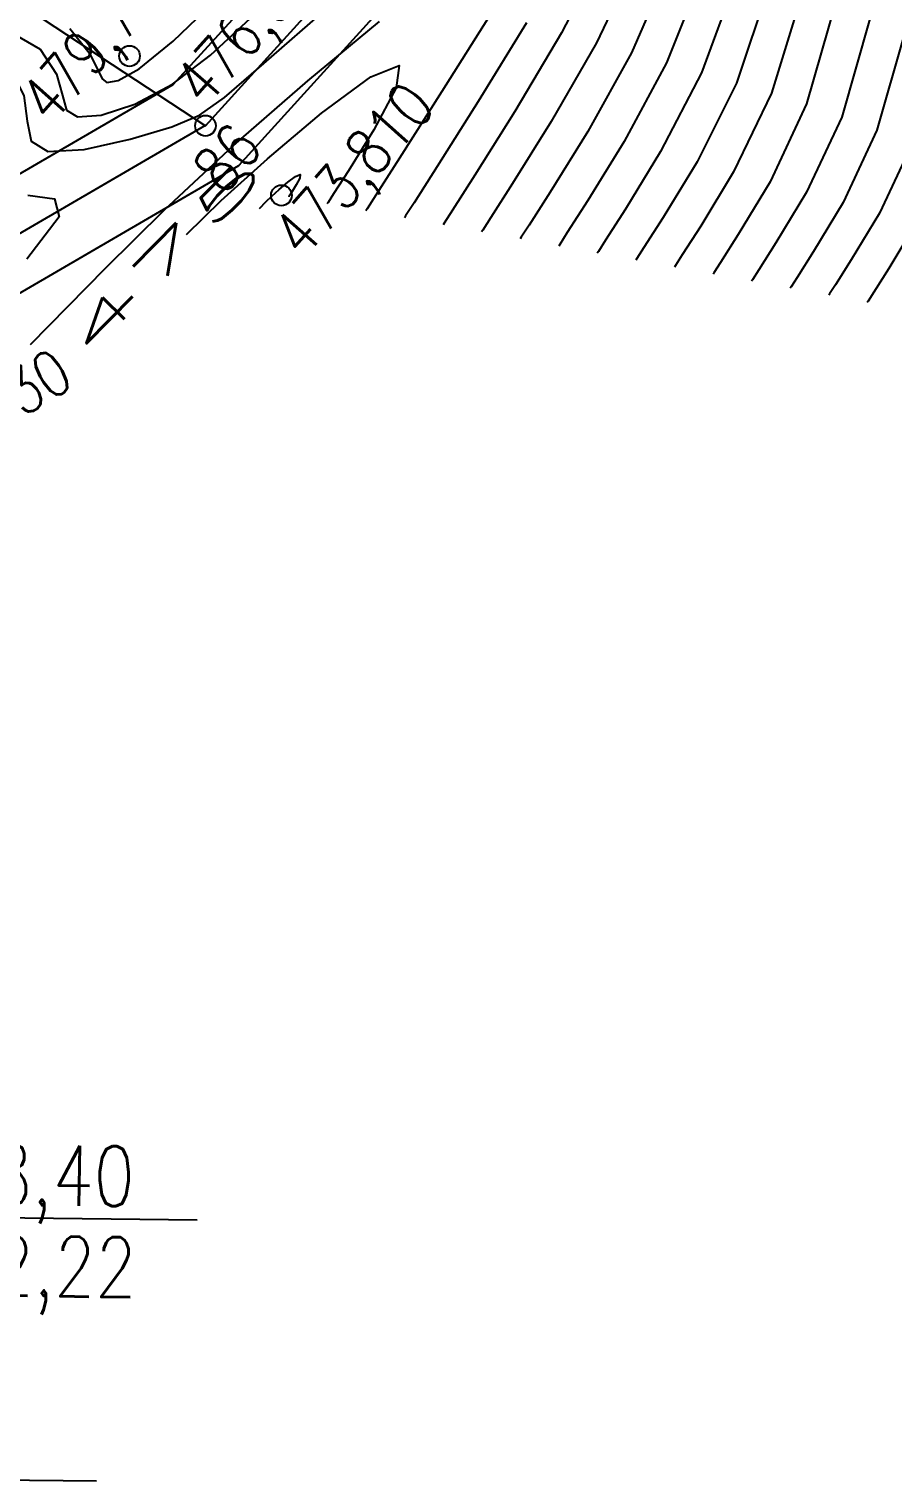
# Model space of a CAD drawing. Header units: millimetres. Extents: x 276147 to 291056, y 9594849 to 9609891.
# Drawn here: x 283402.3 to 283444.2, y 9607188.7 to 9607259.2 of the extents above; entities that cross this region are included whole.
import ezdxf
from ezdxf.enums import TextEntityAlignment as Align

# ---------------------------------------------------------------- set-up
doc = ezdxf.new("R2010")
doc.units = ezdxf.units.MM
doc.header["$LTSCALE"] = 10
doc.linetypes.add('CONTINUO', pattern=[0])
for name, color, linetype in [('Curvas mestras', 30, 'Continuous'), ('Curvas simples', 9, 'Continuous'), ('Curvas texto', 2, 'Continuous'), ('LINHA02', 8, 'Continuous'), ('TEXTO-PAPEL', 7, 'Continuous'), ('TEXTO02', 3, 'Continuous'), ('Top_malha_coord', 8, 'Continuous')]:
    doc.layers.add(name, color=color, linetype=linetype)
doc.styles.add('ROMANS', font='romans.shx', dxfattribs={"width": 0.8, "height": 4})
doc.styles.add('SIMPLEX', font='simplex', dxfattribs={"height": 0.2})

# ---------------------------------------------------------------- blocks, each defined once
blk = doc.blocks.new('Curvas')
at = {"layer": 'Curvas mestras', "linetype": 'CONTINUO'}
for points in [[(275160.118658, 9596091.844456, 485), (275158.256299, 9596089.473924, 485), (275157.212544, 9596087.998529, 485), (275156.853192, 9596086.542154, 485), (275156.901988, 9596083.907142, 485), (275157.069317, 9596079.289257, 485), (275157.012121, 9596073.457962, 485), (275156.373984, 9596067.576142, 485), (275154.955401, 9596062.622382, 485), (275153.184518, 9596058.838074, 485), (275151.646394, 9596056.280313, 485), (275150.783143, 9596054.925361, 485), (275150.465103, 9596054.426168, 485), (275150.419668, 9596054.354854, 485)], [(275148.232398, 9596069.160389, 480), (275146.465418, 9596065.088263, 480), (275144.338063, 9596061.27072, 480), (275142.514156, 9596058.33958, 480), (275141.493147, 9596056.737013, 480), (275141.116986, 9596056.146593, 480), (275141.063248, 9596056.062247, 480)], [(275124.868601, 9596056.279323, 475), (275126.56474, 9596057.92207, 475), (275128.798304, 9596059.954084, 475), (275131.427355, 9596062.169102, 475), (275133.811603, 9596063.92885, 475), (275135.186174, 9596064.487056, 475), (275135.050164, 9596063.389538, 475), (275133.958569, 9596061.350482, 475), (275132.730358, 9596059.376164, 475), (275132.010096, 9596058.245647, 475), (275131.744737, 9596057.829141, 475), (275131.706828, 9596057.76964, 475)]]:
    blk.add_polyline3d(points, dxfattribs=at)
at = {"layer": 'Curvas simples', "linetype": 'CONTINUO'}
for points in [[(275160.265437, 9596056.816718, 489), (275158.952184, 9596054.632898, 489), (275158.215139, 9596053.476039, 489), (275157.943597, 9596053.049827, 489), (275157.904805, 9596052.98894, 489)], [(275159.681295, 9596065.926716, 487), (275158.36641, 9596061.335073, 487), (275156.724978, 9596057.827396, 487), (275155.299289, 9596055.456605, 487), (275154.499141, 9596054.2007, 487), (275154.20435, 9596053.737998, 487), (275154.162237, 9596053.671897, 487)], [(275160.071914, 9596060.691419, 488), (275158.495207, 9596057.322057, 488), (275157.125737, 9596055.044752, 488), (275156.35714, 9596053.838369, 488), (275156.073973, 9596053.393913, 488), (275156.033521, 9596053.330419, 488)], [(275159.246351, 9596087.052424, 486), (275158.692776, 9596085.344986, 486), (275158.621235, 9596082.62095, 486), (275158.722711, 9596078.076556, 486), (275158.645597, 9596072.423286, 486), (275158.02764, 9596066.751429, 486), (275156.660906, 9596061.978727, 486), (275154.954748, 9596058.332735, 486), (275153.472842, 9596055.868459, 486), (275152.641142, 9596054.56303, 486), (275152.334726, 9596054.082083, 486), (275152.290953, 9596054.013376, 486)], [(275159.870611, 9596094.486098, 484), (275157.997284, 9596092.062511, 484), (275156.469478, 9596089.898595, 484), (275155.614237, 9596088.25258, 484), (275155.321073, 9596086.453707, 484), (275155.370121, 9596083.598969, 484), (275155.51815, 9596079.093395, 484), (275155.428464, 9596073.574164, 484), (275154.741002, 9596067.986489, 484), (275153.256022, 9596063.143261, 484), (275151.415054, 9596059.328066, 484), (275149.819946, 9596056.692166, 484), (275148.925144, 9596055.287691, 484), (275148.595479, 9596054.770253, 484), (275148.548384, 9596054.696333, 484)], [(275160.47833, 9596097.706732, 483), (275159.072722, 9596096.071816, 483), (275157.663037, 9596094.496768, 483), (275156.374502, 9596092.966941, 483), (275155.293917, 9596091.445518, 483), (275154.498473, 9596089.890137, 483), (275154.039295, 9596088.193417, 483), (275153.863242, 9596085.987899, 483), (275153.891105, 9596082.841104, 483), (275153.995816, 9596078.500246, 483), (275153.858858, 9596073.431308, 483), (275153.113851, 9596068.279964, 483), (275151.558371, 9596063.629512, 483), (275149.645807, 9596059.81373, 483), (275147.993499, 9596057.10402, 483), (275147.067144, 9596055.650021, 483), (275146.725856, 9596055.114338, 483), (275146.6771, 9596055.037812, 483)], [(275159.821372, 9596099.680699, 482), (275158.621114, 9596097.885434, 482), (275156.976637, 9596095.872018, 482), (275155.200927, 9596093.916116, 482), (275153.72582, 9596092.371853, 482), (275152.873405, 9596091.493661, 482), (275152.526786, 9596091.137212, 482), (275152.459317, 9596091.058487, 482), (275152.475439, 9596091.00339, 482), (275152.503937, 9596090.677509, 482), (275152.504679, 9596089.776355, 482), (275152.455011, 9596088.050383, 482), (275152.402189, 9596085.469843, 482), (275152.410943, 9596082.059929, 482), (275152.473143, 9596077.90019, 482), (275152.289209, 9596073.287588, 482), (275151.4867, 9596068.573439, 482), (275149.86072, 9596064.115762, 482), (275147.876559, 9596060.299393, 482), (275146.167051, 9596057.515873, 482), (275145.209145, 9596056.012352, 482), (275144.856232, 9596055.458423, 482), (275144.805816, 9596055.37929, 482)], [(275149.859549, 9596068.866914, 481), (275148.163069, 9596064.602013, 481), (275146.107311, 9596060.785057, 481), (275144.340604, 9596057.927727, 481), (275143.351146, 9596056.374682, 481), (275142.986609, 9596055.802508, 481), (275142.934532, 9596055.720769, 481)], [(275119.217096, 9596066.274596, 479), (275120.153656, 9596065.095124, 479), (275120.581912, 9596064.271119, 479), (275120.777511, 9596063.824666, 479), (275121.018729, 9596063.661243, 479), (275121.562799, 9596063.750382, 479), (275122.582775, 9596064.317838, 479), (275124.230668, 9596065.653421, 479), (275126.559173, 9596067.901344, 479)], [(275146.605247, 9596069.453864, 479), (275144.767767, 9596065.574514, 479), (275142.568815, 9596061.756384, 479), (275140.687709, 9596058.751434, 479), (275139.635148, 9596057.099343, 479), (275139.247362, 9596056.490678, 479), (275139.191964, 9596056.403726, 479)], [(275098.240707, 9596060.933084, 478), (275104.790004, 9596063.708757, 478), (275109.232648, 9596065.344082, 478), (275113.313375, 9596066.354003, 478), (275116.1338, 9596066.222898, 478), (275117.777211, 9596065.278767, 478), (275118.572317, 9596064.060511, 478), (275118.863581, 9596063.02676, 478), (275119.058472, 9596062.315043, 478), (275119.580214, 9596061.982614, 478), (275120.735723, 9596062.077355, 478), (275122.366678, 9596062.609658, 478), (275124.19845, 9596063.580541, 478), (275126.032487, 9596064.982627, 478), (275127.974549, 9596066.774958, 478)], [(275144.978096, 9596069.747339, 478), (275143.070116, 9596066.060764, 478), (275140.799567, 9596062.242047, 478), (275138.861261, 9596059.163287, 478), (275137.777149, 9596057.461674, 478), (275137.377739, 9596056.834763, 478), (275137.32068, 9596056.745205, 478)], [(275095.669728, 9596059.054398, 477), (275102.756366, 9596062.065486, 477), (275107.534467, 9596063.876276, 477), (275111.865576, 9596065.078732, 477), (275114.760497, 9596065.124776, 477), (275116.337325, 9596064.282937, 477), (275116.990978, 9596063.025899, 477), (275117.145249, 9596061.782402, 477), (275117.339433, 9596060.805421, 477), (275118.1417, 9596060.303986, 477), (275119.908647, 9596060.404329, 477), (275122.150581, 9596060.901477, 477), (275124.166231, 9596061.50766, 477), (275125.505802, 9596062.063911, 477), (275126.725381, 9596062.926484, 477), (275128.632529, 9596064.580442, 477), (275131.754931, 9596067.292808, 477)], [(275141.372464, 9596066.547015, 477), (275139.030319, 9596062.727711, 477), (275137.034813, 9596059.575141, 477), (275135.919149, 9596057.824004, 477), (275135.508115, 9596057.178848, 477), (275135.449396, 9596057.086683, 477)], [(275117.313627, 9596050.942404, 476), (275120.954159, 9596054.653914, 476), (275123.800399, 9596057.456173, 476), (275127.163868, 9596060.596053, 476), (275130.759311, 9596063.729685, 476), (275134.231809, 9596066.618619, 476)], [(275139.674813, 9596067.033265, 476), (275137.261071, 9596063.213374, 476), (275135.208366, 9596059.986994, 476), (275134.06115, 9596058.186334, 476), (275133.638492, 9596057.522933, 476), (275133.578112, 9596057.428162, 476)], [(275117.183392, 9596058.184626, 476), (275118.476019, 9596058.011693, 476), (275118.700171, 9596057.144835, 476), (275117.13218, 9596055.088042, 476)], [(275128.42447, 9596057.548428, 474), (275128.743726, 9596057.873169, 474), (275129.014538, 9596058.135456, 474), (275129.371158, 9596058.459896, 474), (275129.790922, 9596058.813554, 474), (275130.171601, 9596059.094522, 474), (275130.39107, 9596059.183648, 474), (275130.369354, 9596059.008414, 474), (275130.195066, 9596058.68285, 474), (275129.998965, 9596058.367623, 474), (275129.883965, 9596058.18712, 474), (275129.841597, 9596058.120619, 474), (275129.835544, 9596058.111119, 474)]]:
    blk.add_polyline3d(points, dxfattribs=at)
at = {"layer": 'Curvas texto', "style": 'SIMPLEX', "width": 3.299405}
blk.add_text('475', height=1.5, rotation=45.48799664, dxfattribs=at).set_placement((275119.942719, 9596050.198999, 475), (275128.864586, 9596059.274153, 475), align=Align.FIT)

msp = doc.modelspace()

# ---------------------------------------------------------------- linework, layer by layer
at = {"layer": 'LINHA02'}
for p, q in [((283390.083, 9607268.147), (283410.882, 9607254.479)), ((283381.78, 9607201.749), (283410.488, 9607201.392)), ((283376.892, 9607189.087), (283405.6, 9607188.729))]:
    msp.add_line(p, q, dxfattribs=at)
at = {"layer": 'TEXTO-PAPEL', "color": 7, "linetype": 'Continuous'}
for p, q in [((283410.882, 9607254.479), (283451.178, 9607298.934)), ((283359.046, 9607224.366), (283410.919, 9607254.516))]:
    msp.add_line(p, q, dxfattribs=at)
for centre in [(283407.198, 9607257.86), (283410.882, 9607254.479), (283414.566, 9607251.099)]:
    msp.add_circle(centre, 0.5, dxfattribs=at)
at = {"layer": 'Top_malha_coord', "color": 6}
for p, q in [((283409.32, 9607256.479), (283449.761, 9607301.094)), ((283412.504, 9607252.546), (283452.594, 9607296.775)), ((283356.922, 9607226.023), (283409.32, 9607256.479)), ((283361.17, 9607222.708), (283412.504, 9607252.546))]:
    msp.add_line(p, q, dxfattribs=at)

# ---------------------------------------------------------------- block references
msp.add_blockref('Curvas', (8285.087, 11192.922), dxfattribs=at)

# ---------------------------------------------------------------- texts
at = {"style": 'ROMANS', "width": 0.8}
for s, p in [('E=0275068,40', (283384.071, 9607205.256)), ('N=9596012,22', (283383.861, 9607200.849))]:
    msp.add_text(s, height=2.90457, rotation=359.26172, dxfattribs=at).set_placement(p, align=Align.TOP_LEFT)
at = {"layer": 'TEXTO02', "style": 'ROMANS', "width": 0.8}
for s, rotation, p in [('476,809', 48.54524, (283409.205, 9607256.759)), ('479,760', 48.54524, (283401.728, 9607255.932)), ('473,810', 48.54524, (283413.967, 9607249.42)), ('86', 48.54524, (283410.106, 9607252.528)), ('477,130', 31.00945, (283395.046, 9607238.712))]:
    msp.add_text(s, height=2.2072, rotation=rotation, dxfattribs=at).set_placement(p, align=Align.TOP_LEFT)

doc.saveas('drawing.dxf')
